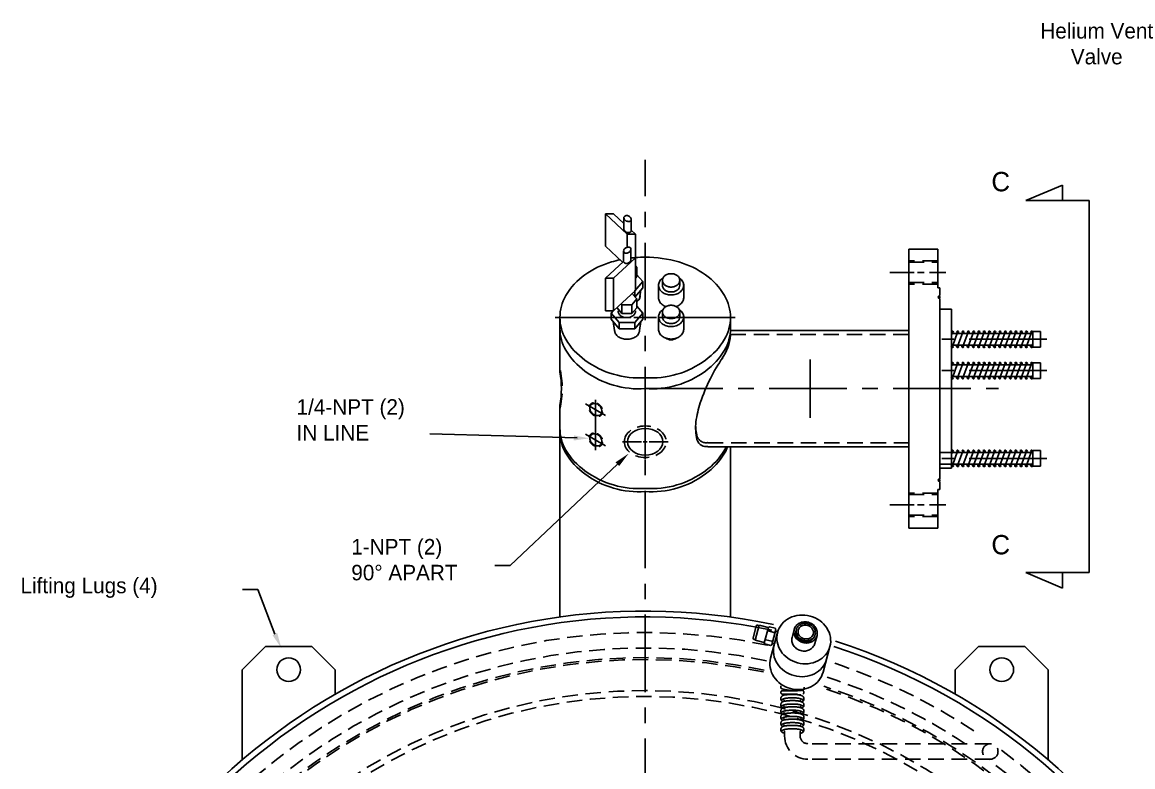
# Model space of a CAD drawing. Extents: x 3 to 138, y 0 to 89.
# Drawn here: x 12.16 to 47.98, y 58.88 to 82.9 of the extents above; entities that cross this region are included whole.
import ezdxf
from ezdxf.enums import TextEntityAlignment as Align

# ---------------------------------------------------------------- set-up
doc = ezdxf.new("R2010")
doc.units = 0
doc.header["$LTSCALE"] = 2
doc.header["$MEASUREMENT"] = 0
for name, pattern in [('CENTER', [2, 1.25, -0.25, 0.25, -0.25]), ('HIDDEN', [0.375, 0.25, -0.125]), ('PHANTOM', [2.5, 1.25, -0.25, 0.25, -0.25, 0.25, -0.25])]:
    doc.linetypes.add(name, pattern=pattern)
for name, color, linetype in [('CEN', 12, 'CENTER'), ('CUT', 10, 'PHANTOM'), ('DIM', 8, 'CONTINUOUS'), ('DWG', 13, 'CONTINUOUS'), ('HID', 6, 'HIDDEN')]:
    doc.layers.add(name, color=color, linetype=linetype)

# ---------------------------------------------------------------- blocks, each defined once
blk = doc.blocks.new('POPS1-8')
at = {"layer": 'DWG'}
for p, q in [((-0.192, 0.72), (0.192, 0.72)), ((-0.25, 0.33), (-0.25, 0.63)), ((-0.25, 0.63), (0.25, 0.63)), ((0.25, 0.33), (0.25, 0.63)), ((-0.285, 0.302), (-0.257, 0.33)), ((-0.285, 0.108), (-0.285, 0.302)), ((-0.285, 0.108), (-0.257, 0.08)), ((-0.257, 0.33), (0.257, 0.33)), ((-0.257, 0.08), (0.257, 0.08)), ((-0.2, 0), (-0.2, 0.08)), ((-0.2, 0), (0.2, 0)), ((-0.15, 0.302), (-0.178, 0.33)), ((-0.15, 0.108), (-0.178, 0.08)), ((-0.15, 0.302), (-0.122, 0.33)), ((-0.15, 0.108), (-0.15, 0.302)), ((-0.15, 0.108), (-0.122, 0.08)), ((0.15, 0.302), (0.122, 0.33)), ((0.15, 0.108), (0.122, 0.08)), ((0.15, 0.302), (0.178, 0.33)), ((0.15, 0.302), (0.15, 0.108)), ((0.15, 0.108), (0.178, 0.08)), ((0.2, 0), (0.2, 0.08)), ((0.285, 0.302), (0.257, 0.33)), ((0.285, 0.108), (0.257, 0.08)), ((0.285, 0.108), (0.285, 0.302))]:
    blk.add_line(p, q, dxfattribs=at)
for centre, start, end in [((-0.192, 0.675), 89.9998, 270.0001), ((0.192, 0.675), 270.0002, 89.9997)]:
    blk.add_arc(centre, 0.045, start, end, dxfattribs=at)
blk = doc.blocks.new('NPT1')
at = {"layer": 'CEN'}
for p, q in [((0, 0.12), (0, 0.7175)), ((-0.12, 0), (-0.7175, 0)), ((-0.06, 0), (0.06, 0)), ((0, -0.06), (0, 0.06)), ((0.12, 0), (0.7175, 0)), ((0, -0.12), (0, -0.7175))]:
    blk.add_line(p, q, dxfattribs=at)
at = {"layer": 'DWG'}
blk.add_circle((0, 0), 0.5559, dxfattribs=at)
at = {"layer": 'HID'}
blk.add_circle((0, 0), 0.6575, dxfattribs=at)
blk = doc.blocks.new('QRSPRING')
at = {"layer": 'DIM'}
for p, q in [((-2.59, 0.232), (-2.42, -0.232)), ((-2.42, 0.232), (-2.249, -0.232)), ((-2.249, 0.232), (-2.079, -0.232)), ((-2.078, 0.232), (-1.908, -0.232)), ((-1.908, 0.232), (-1.737, -0.232)), ((-1.737, 0.232), (-1.567, -0.232)), ((-1.567, 0.232), (-1.397, -0.232)), ((-1.397, 0.232), (-1.226, -0.232)), ((-1.226, 0.232), (-1.056, -0.232)), ((-1.056, 0.232), (-0.885, -0.232)), ((-0.885, 0.232), (-0.714, -0.232)), ((-0.714, 0.232), (-0.544, -0.232)), ((-0.544, 0.232), (-0.373, -0.232)), ((-0.373, 0.232), (-0.203, -0.232)), ((-0.203, 0.232), (-0.032, -0.232)), ((-0.033, 0.232), (0, 0.141)), ((-2.625, -0.138), (-2.59, -0.232))]:
    blk.add_line(p, q, dxfattribs=at)
at = {"layer": 'DWG'}
for p, q in [((-2.625, 0.225), (-2.625, -0.225)), ((0, 0.225), (0, -0.225))]:
    blk.add_line(p, q, dxfattribs=at)
for centre, start, end in [((-2.591, 0.232), 17.7713, 197.7713), ((-2.42, 0.232), 17.7713, 197.7713), ((-2.25, 0.232), 17.7713, 197.7713), ((-2.079, 0.232), 17.7713, 197.7713), ((-1.908, 0.232), 17.7713, 197.7713), ((-1.738, 0.232), 17.7713, 197.7713), ((-1.567, 0.232), 17.7713, 197.7713), ((-1.397, 0.232), 17.7713, 197.7713), ((-1.226, 0.232), 17.7713, 197.7713), ((-1.056, 0.232), 17.7713, 197.7713), ((-0.885, 0.232), 17.7713, 197.7713), ((-0.715, 0.232), 17.7713, 197.7713), ((-0.544, 0.232), 17.7713, 197.7713), ((-0.374, 0.232), 17.7713, 197.7713), ((-0.203, 0.232), 17.7713, 197.7713), ((-0.033, 0.232), 17.7713, 197.7713), ((-2.591, -0.232), 198, 18.9322), ((-2.42, -0.232), 198, 18.9322), ((-2.25, -0.232), 198, 18.9322), ((-2.079, -0.232), 198, 18.9322), ((-1.908, -0.232), 198, 18.9322), ((-1.738, -0.232), 198, 18.9322), ((-1.567, -0.232), 198, 18.9322), ((-1.397, -0.232), 198, 18.9322), ((-1.226, -0.232), 198, 18.9322), ((-1.056, -0.232), 198, 18.9322), ((-0.885, -0.232), 198, 18.9322), ((-0.715, -0.232), 198, 18.9322), ((-0.544, -0.232), 198, 18.9322), ((-0.374, -0.232), 198, 18.9322), ((-0.203, -0.232), 198, 18.9322), ((-0.033, -0.232), 198, 18.9322)]:
    blk.add_arc(centre, 0.0344, start, end, dxfattribs=at)
at = {"layer": 'HID'}
for centre, start, end in [((-2.591, 0.232), 224.0395, 258.817), ((-2.591, 0.232), 303.1787, 344.2008), ((-2.42, 0.232), 224.0395, 258.817), ((-2.42, 0.232), 303.1787, 344.2008), ((-2.25, 0.232), 224.0395, 270), ((-2.25, 0.232), 303.1787, 344.2008), ((-2.079, 0.232), 224.0395, 258.817), ((-2.079, 0.232), 303.1787, 344.2008), ((-1.908, 0.232), 224.0395, 258.817), ((-1.908, 0.232), 303.1787, 344.2008), ((-1.738, 0.232), 224.0395, 258.817), ((-1.738, 0.232), 303.1787, 344.2008), ((-1.567, 0.232), 224.0395, 258.817), ((-1.567, 0.232), 303.1787, 344.2008), ((-1.397, 0.232), 224.0395, 258.817), ((-1.397, 0.232), 303.1787, 344.2008), ((-1.226, 0.232), 224.0395, 258.817), ((-1.226, 0.232), 303.1787, 344.2008), ((-1.056, 0.232), 224.0395, 258.817), ((-1.056, 0.232), 303.1787, 344.2008), ((-0.885, 0.232), 224.0395, 258.817), ((-0.885, 0.232), 303.1787, 344.2008), ((-0.715, 0.232), 224.0395, 258.817), ((-0.715, 0.232), 303.1787, 344.2008), ((-0.544, 0.232), 224.0395, 258.817), ((-0.544, 0.232), 303.1787, 344.2008), ((-0.374, 0.232), 224.0395, 258.817), ((-0.374, 0.232), 303.1787, 344.2008), ((-0.203, 0.232), 224.0395, 258.817), ((-0.203, 0.232), 303.1787, 344.2008), ((-0.033, 0.232), 224.0395, 258.817), ((-0.033, 0.232), 303.1787, 344.2008), ((-2.591, -0.232), 128.9884, 168.7145), ((-2.591, -0.232), 44.0979, 90.3772), ((-2.42, -0.232), 128.9884, 168.7145), ((-2.42, -0.232), 44.0979, 90.3772), ((-2.25, -0.232), 128.9884, 168.7145), ((-2.25, -0.232), 44.0979, 90.3772), ((-2.079, -0.232), 128.9884, 168.7145), ((-2.079, -0.232), 44.0979, 90.3772), ((-1.908, -0.232), 128.9884, 168.7145), ((-1.908, -0.232), 44.0979, 90.3772), ((-1.738, -0.232), 128.9884, 168.7145), ((-1.738, -0.232), 44.0979, 90.3772), ((-1.567, -0.232), 128.9884, 168.7145), ((-1.567, -0.232), 44.0979, 90.3772), ((-1.397, -0.232), 128.9884, 168.7145), ((-1.397, -0.232), 44.0979, 90.3772), ((-1.226, -0.232), 128.9884, 168.7145), ((-1.226, -0.232), 44.0979, 90.3772), ((-1.056, -0.232), 128.9884, 168.7145), ((-1.056, -0.232), 44.0979, 90.3772), ((-0.885, -0.232), 128.9884, 168.7145), ((-0.885, -0.232), 44.0979, 90.3772), ((-0.715, -0.232), 128.9884, 168.7145), ((-0.715, -0.232), 44.0979, 90.3772), ((-0.544, -0.232), 128.9884, 168.7145), ((-0.544, -0.232), 44.0979, 90.3772), ((-0.374, -0.232), 128.9884, 168.7145), ((-0.374, -0.232), 44.0979, 90.3772), ((-0.203, -0.232), 128.9884, 168.7145), ((-0.203, -0.232), 44.0979, 90.3772), ((-0.033, -0.232), 128.9884, 168.7145), ((-0.033, -0.232), 44.0979, 90.3772)]:
    blk.add_arc(centre, 0.0344, start, end, dxfattribs=at)
blk = doc.blocks.new('CUT')
at = {"layer": 'CUT'}
for p, q in [((-0.1706, 0.5), (-0.0714, 0.5417)), ((-0.0714, 0.5417), (-0.0714, 0.5)), ((-0.1706, 0.5), (0, 0.5)), ((0, 0.5), (0, -0.5)), ((-0.1706, -0.5), (-0.0714, -0.5417)), ((-0.1706, -0.5), (0, -0.5)), ((-0.0714, -0.5417), (-0.0714, -0.5))]:
    blk.add_line(p, q, dxfattribs=at)

msp = doc.modelspace()

# ---------------------------------------------------------------- linework, layer by layer
at = {"layer": 'CEN'}
for p, q in [((32.253, 45.287), (32.253, 78.461)), ((40.924, 74.829), (40.145, 74.829)), ((41.032, 74.829), (41.249, 74.829)), ((41.418, 74.829), (41.954, 74.829)), ((41.733, 74.034), (41.772, 74.034)), ((41.753, 74.014), (41.753, 74.053)), ((32.617, 73.377), (31.888, 73.377)), ((45.203, 72.67), (41.825, 72.67)), ((37.579, 70.141), (37.579, 72.016)), ((45.203, 71.661), (41.825, 71.661)), ((32.253, 71.079), (43.649, 71.079)), ((32.253, 70.952), (32.253, 70.355)), ((30.324, 70.589), (30.973, 70.214)), ((30.648, 70.716), (30.648, 69.09)), ((30.324, 69.61), (30.973, 69.235)), ((45.203, 68.829), (41.825, 68.829)), ((41.733, 68.124), (41.772, 68.124)), ((41.753, 68.143), (41.753, 68.104)), ((40.924, 67.329), (40.145, 67.329)), ((41.032, 67.329), (41.249, 67.329)), ((41.418, 67.329), (41.954, 67.329))]:
    msp.add_line(p, q, dxfattribs=at)
at = {"layer": 'CEN', "extrusion": (8.81592e-17, 0.5, 0.866025)}
for p, q in [((31.792, 73.377), (29.353, 73.377)), ((32.713, 73.377), (35.153, 73.377))]:
    msp.add_line(p, q, dxfattribs=at)
at = {"layer": 'DIM'}
for p, q in [((30.059, 69.489), (25.309, 69.623)), ((31.355, 68.642), (27.902, 65.377)), ((27.902, 65.377), (27.402, 65.377)), ((19.758, 64.596), (19.258, 64.596)), ((20.307, 63.162), (19.758, 64.596))]:
    msp.add_line(p, q, dxfattribs=at)
for points in [[(29.954, 69.572), (29.949, 69.406), (30.451, 69.475)], [(31.298, 68.703), (31.412, 68.581), (31.719, 68.985)], [(20.231, 63.127), (20.383, 63.197), (20.516, 62.708)]]:
    msp.add_solid(points, dxfattribs=at)
at = {"layer": 'DWG'}
for p, q in [((30.969, 76.718), (30.969, 75.672)), ((31.676, 76.062), (30.969, 76.718)), ((31.234, 76.718), (30.969, 76.718)), ((31.567, 76.41), (31.234, 76.718)), ((31.567, 76.593), (31.567, 76.251)), ((31.801, 76.523), (31.801, 76.187)), ((31.676, 76.062), (31.676, 75.641)), ((31.941, 76.062), (31.676, 76.062)), ((31.941, 76.062), (31.8, 76.193)), ((31.941, 76.062), (31.941, 75.296)), ((31.525, 75.156), (30.969, 75.672)), ((31.941, 75.296), (31.234, 74.639)), ((31.558, 75.505), (31.558, 75.169)), ((31.792, 75.575), (31.792, 75.233)), ((31.941, 75.296), (31.792, 75.296)), ((31.941, 75.296), (31.941, 74.249)), ((40.753, 75.204), (40.753, 75.579)), ((41.693, 75.579), (40.753, 75.579)), ((41.693, 75.204), (41.693, 75.579)), ((31.558, 75.186), (30.969, 74.639)), ((31.987, 74.991), (31.941, 75.044)), ((31.941, 74.938), (31.987, 74.991)), ((31.987, 74.991), (31.987, 74.702)), ((40.753, 75.204), (40.753, 74.454)), ((41.693, 75.204), (41.693, 74.454)), ((31.234, 74.639), (30.969, 74.639)), ((30.969, 74.639), (30.969, 73.593)), ((31.234, 74.656), (31.234, 73.593)), ((31.919, 74.231), (32.173, 74.534)), ((31.941, 74.648), (31.987, 74.702)), ((32.173, 74.534), (31.987, 74.756)), ((32.173, 74.534), (32.173, 74.334)), ((32.807, 74.413), (32.807, 74.575)), ((32.807, 74.413), (32.807, 74.575)), ((33.369, 74.413), (33.369, 74.573)), ((33.369, 74.413), (33.369, 74.573)), ((31.941, 74.249), (31.234, 73.593)), ((31.987, 73.973), (31.826, 74.159)), ((31.919, 74.031), (32.173, 74.334)), ((31.919, 74.231), (31.919, 74.031)), ((32.064, 73.972), (32.115, 74.265)), ((32.682, 74.01), (32.682, 74.452)), ((32.682, 74.01), (32.682, 74.452)), ((33.494, 74.01), (33.494, 74.452)), ((40.753, 69.204), (40.753, 74.454)), ((41.693, 74.329), (41.693, 74.454)), ((41.693, 74.329), (41.753, 74.329)), ((41.753, 74.079), (41.753, 74.329)), ((31.477, 73.819), (31.504, 73.787)), ((31.826, 73.787), (31.987, 73.973)), ((31.987, 73.973), (31.987, 73.684)), ((41.753, 73.109), (41.753, 73.989)), ((31.234, 73.593), (30.969, 73.593)), ((31.222, 73.593), (31.157, 73.516)), ((31.157, 73.516), (31.157, 73.316)), ((31.157, 73.516), (31.411, 73.213)), ((31.344, 73.695), (31.344, 73.684)), ((31.344, 73.684), (31.504, 73.498)), ((31.504, 73.787), (31.504, 73.498)), ((31.504, 73.787), (31.826, 73.787)), ((31.504, 73.498), (31.826, 73.498)), ((31.826, 73.787), (31.826, 73.498)), ((31.826, 73.498), (31.987, 73.684)), ((31.919, 73.213), (32.173, 73.516)), ((32.173, 73.516), (31.987, 73.738)), ((32.173, 73.516), (32.173, 73.316)), ((32.807, 73.393), (32.807, 73.555)), ((32.807, 73.393), (32.807, 73.555)), ((33.369, 73.393), (33.369, 73.553)), ((33.369, 73.393), (33.369, 73.553)), ((42.128, 73.642), (41.753, 73.642)), ((41.753, 73.519), (41.753, 73.642)), ((41.753, 73.139), (41.753, 73.519)), ((42.128, 73.642), (42.128, 73.519)), ((42.128, 73.519), (42.128, 73.139)), ((29.503, 73.377), (29.503, 71.611)), ((31.157, 73.316), (31.411, 73.013)), ((31.267, 72.954), (31.215, 73.247)), ((31.411, 73.213), (31.411, 73.013)), ((31.411, 73.213), (31.919, 73.213)), ((31.919, 73.013), (32.173, 73.316)), ((31.919, 73.213), (31.919, 73.013)), ((32.064, 72.954), (32.115, 73.247)), ((32.682, 72.991), (32.682, 73.432)), ((32.682, 72.991), (32.682, 73.432)), ((33.494, 72.991), (33.494, 73.432)), ((33.494, 72.991), (33.494, 73.432)), ((35.003, 72.954), (35.003, 73.377)), ((41.753, 73.139), (41.753, 68.517)), ((42.128, 73.139), (42.128, 68.517)), ((31.411, 73.013), (31.919, 73.013)), ((35.003, 72.954), (40.753, 72.954)), ((44.753, 72.857), (42.128, 72.857)), ((44.753, 72.42), (44.753, 72.92)), ((44.753, 72.92), (45.003, 72.92)), ((45.003, 72.92), (45.003, 72.42)), ((44.753, 72.482), (42.128, 72.482)), ((45.003, 72.42), (44.753, 72.42)), ((44.753, 71.848), (42.128, 71.848)), ((44.753, 71.911), (45.003, 71.911)), ((44.753, 71.411), (44.753, 71.911)), ((45.003, 71.911), (45.003, 71.411)), ((44.753, 71.473), (42.128, 71.473)), ((45.003, 71.411), (44.753, 71.411)), ((29.503, 70.546), (29.503, 63.709)), ((34.271, 69.204), (40.753, 69.204)), ((35.003, 69.204), (35.003, 63.709)), ((40.753, 69.199), (40.753, 67.704)), ((41.753, 69.049), (41.753, 68.169)), ((44.753, 69.016), (41.753, 69.016)), ((44.753, 69.079), (45.003, 69.079)), ((44.753, 68.579), (44.753, 69.079)), ((45.003, 69.079), (45.003, 68.579)), ((44.753, 68.641), (41.753, 68.641)), ((42.128, 68.517), (41.753, 68.517)), ((45.003, 68.579), (44.753, 68.579)), ((41.753, 68.079), (41.753, 67.829)), ((41.693, 67.829), (41.693, 67.704)), ((41.693, 67.829), (41.753, 67.829)), ((40.753, 66.954), (40.753, 67.704)), ((41.693, 66.954), (41.693, 67.704)), ((40.753, 66.954), (40.753, 66.579)), ((41.693, 66.954), (41.693, 66.579)), ((41.693, 66.579), (40.753, 66.579)), ((36.299, 62.382), (36.522, 63.215)), ((36.991, 63.052), (37.061, 63.312)), ((37.725, 62.855), (37.795, 63.115)), ((20.003, 62.762), (19.253, 62.012)), ((21.503, 62.762), (20.003, 62.762)), ((21.503, 62.762), (22.253, 62.012)), ((37.99, 61.929), (38.213, 62.762)), ((43.003, 62.762), (42.253, 62.012)), ((43.003, 62.762), (44.503, 62.762)), ((44.503, 62.762), (45.253, 62.012)), ((19.253, 59.098), (19.253, 62.012)), ((22.253, 61.22), (22.253, 62.012)), ((42.253, 61.22), (42.253, 62.012)), ((45.253, 59.098), (45.253, 62.012))]:
    msp.add_line(p, q, dxfattribs=at)
for points in [[(31.574, 76.623, -0.133256), (31.597, 76.648, -0.106756), (31.636, 76.661, -0.082828), (31.679, 76.66, -0.071352), (31.726, 76.643, -0.071352), (31.766, 76.613, -0.082828), (31.792, 76.579, -0.106756), (31.802, 76.539, -0.133256), (31.795, 76.506, -0.133256), (31.772, 76.482, -0.106756), (31.733, 76.468, -0.082828), (31.69, 76.47, -0.071352), (31.643, 76.487, -0.071352), (31.603, 76.516, -0.082828), (31.577, 76.551, -0.106756), (31.567, 76.591, -0.133256)], [(31.785, 75.605, 0.133256), (31.762, 75.63, 0.106756), (31.723, 75.643, 0.082828), (31.68, 75.642, 0.071352), (31.633, 75.625, 0.071352), (31.593, 75.595, 0.082828), (31.567, 75.561, 0.106756), (31.557, 75.521, 0.133256), (31.564, 75.488, 0.133256), (31.587, 75.464, 0.106756), (31.626, 75.45, 0.082828), (31.669, 75.452, 0.071352), (31.716, 75.469, 0.071352), (31.756, 75.498, 0.082828), (31.782, 75.533, 0.106756), (31.792, 75.573, 0.133256)], [(33.088, 74.357, 0.07703), (33.199, 74.374, 0.086869), (33.287, 74.42, 0.105731), (33.349, 74.493, 0.124466), (33.369, 74.573, 0.124466), (33.349, 74.652, 0.105731), (33.287, 74.725, 0.086869), (33.199, 74.771, 0.07703), (33.088, 74.788, 0.07703), (32.978, 74.771, 0.086869), (32.889, 74.725, 0.105731), (32.827, 74.652, 0.124466), (32.807, 74.573, 0.124466), (32.827, 74.493, 0.105731), (32.889, 74.42, 0.086869), (32.978, 74.374, 0.07703)], [(33.088, 74.357, 0.07703), (33.199, 74.374, 0.086869), (33.287, 74.42, 0.105731), (33.349, 74.493, 0.124466), (33.369, 74.573, 0.124466), (33.349, 74.652, 0.105731), (33.287, 74.725, 0.086869), (33.199, 74.771, 0.07703), (33.088, 74.788, 0.07703), (32.978, 74.771, 0.086869), (32.889, 74.725, 0.105731), (32.827, 74.652, 0.124466), (32.807, 74.573, 0.124466), (32.827, 74.493, 0.105731), (32.889, 74.42, 0.086869), (32.978, 74.374, 0.07703)], [(33.088, 73.338, 0.07703), (33.199, 73.355, 0.086869), (33.287, 73.401, 0.105731), (33.349, 73.474, 0.124466), (33.369, 73.553, 0.124466), (33.349, 73.632, 0.105731), (33.287, 73.705, 0.086869), (33.199, 73.751, 0.07703), (33.088, 73.769, 0.07703), (32.978, 73.751, 0.086869), (32.889, 73.705, 0.105731), (32.827, 73.632, 0.124466), (32.807, 73.553, 0.124466), (32.827, 73.474, 0.105731), (32.889, 73.401, 0.086869), (32.978, 73.355, 0.07703)], [(33.088, 73.338, 0.07703), (33.199, 73.355, 0.086869), (33.287, 73.401, 0.105731), (33.349, 73.474, 0.124466), (33.369, 73.553, 0.124466), (33.349, 73.632, 0.105731), (33.287, 73.705, 0.086869), (33.199, 73.751, 0.07703), (33.088, 73.769, 0.07703), (32.978, 73.751, 0.086869), (32.889, 73.705, 0.105731), (32.827, 73.632, 0.124466), (32.807, 73.553, 0.124466), (32.827, 73.474, 0.105731), (32.889, 73.401, 0.086869), (32.978, 73.355, 0.07703)], [(30.819, 70.247, 0.126174), (30.852, 70.301, 0.105982), (30.857, 70.376, 0.086082), (30.833, 70.45, 0.075876), (30.781, 70.521, 0.075876), (30.71, 70.573, 0.086082), (30.636, 70.597, 0.105982), (30.561, 70.592, 0.126174), (30.507, 70.559, 0.126174), (30.475, 70.505, 0.105982), (30.469, 70.43, 0.086082), (30.493, 70.356, 0.075876), (30.545, 70.285, 0.075876), (30.616, 70.233, 0.086082), (30.69, 70.209, 0.105982), (30.765, 70.215, 0.126174)], [(30.819, 69.271, 0.126174), (30.852, 69.325, 0.105982), (30.857, 69.4, 0.086082), (30.833, 69.474, 0.075876), (30.781, 69.545, 0.075876), (30.71, 69.597, 0.086082), (30.636, 69.621, 0.105982), (30.561, 69.616, 0.126174), (30.507, 69.584, 0.126174), (30.475, 69.529, 0.105982), (30.469, 69.454, 0.086082), (30.493, 69.38, 0.075876), (30.545, 69.309, 0.075876), (30.616, 69.257, 0.086082), (30.69, 69.233, 0.105982), (30.765, 69.239, 0.126174)], [(38.213, 62.762, 0.109222), (38.226, 63.063, 0.102307), (38.108, 63.361, 0.09384), (37.881, 63.595, 0.088621), (37.569, 63.742, 0.088621), (37.226, 63.771, 0.09384), (36.913, 63.681, 0.102307), (36.661, 63.482, 0.109222), (36.522, 63.215, 0.109222), (36.509, 62.914, 0.102307), (36.627, 62.616, 0.09384), (36.854, 62.382, 0.088621), (37.166, 62.235, 0.088621), (37.509, 62.206, 0.09384), (37.822, 62.296, 0.102307), (38.074, 62.495, 0.109222)], [(37.795, 63.115, 0.109222), (37.801, 63.245, 0.102307), (37.749, 63.375, 0.09384), (37.651, 63.477, 0.088621), (37.515, 63.54, 0.088621), (37.366, 63.553, 0.09384), (37.23, 63.514, 0.102307), (37.121, 63.428, 0.109222), (37.061, 63.312, 0.109222), (37.055, 63.181, 0.102307), (37.106, 63.052, 0.09384), (37.205, 62.95, 0.088621), (37.34, 62.886, 0.088621), (37.489, 62.873, 0.09384), (37.625, 62.912, 0.102307), (37.735, 62.999, 0.109222)], [(37.733, 63.146, 0.109222), (37.737, 63.253, 0.102307), (37.695, 63.359, 0.09384), (37.615, 63.443, 0.088621), (37.503, 63.495, 0.088621), (37.381, 63.506, 0.09384), (37.269, 63.474, 0.102307), (37.179, 63.403, 0.109222), (37.13, 63.307, 0.109222), (37.125, 63.2, 0.102307), (37.167, 63.094, 0.09384), (37.248, 63.01, 0.088621), (37.359, 62.958, 0.088621), (37.482, 62.948, 0.09384), (37.594, 62.98, 0.102307), (37.683, 63.051, 0.109222)], [(37.673, 63.162, 0.109222), (37.677, 63.248, 0.102307), (37.643, 63.333, 0.09384), (37.578, 63.4, 0.088621), (37.489, 63.442, 0.088621), (37.391, 63.45, 0.09384), (37.301, 63.425, 0.102307), (37.23, 63.368, 0.109222), (37.19, 63.291, 0.109222), (37.186, 63.206, 0.102307), (37.22, 63.12, 0.09384), (37.285, 63.053, 0.088621), (37.374, 63.012, 0.088621), (37.472, 63.003, 0.09384), (37.561, 63.029, 0.102307), (37.633, 63.086, 0.109222)]]:
    msp.add_lwpolyline(points, format="xyb", close=True, dxfattribs=at)
for points in [[(31.798, 76.203, -0.041476), (31.801, 76.187, -0.133256), (31.795, 76.154, -0.133256), (31.773, 76.129, -0.106756), (31.734, 76.114, -0.082828), (31.691, 76.114, -0.071352), (31.643, 76.13, -0.071352), (31.602, 76.158, -0.082828), (31.575, 76.192, -0.106756), (31.564, 76.231, -0.049598), (31.564, 76.244, -0.133256)], [(31.44, 75.235, 0.018401), (31.163, 75.165, 0.082828), (30.308, 74.752, 0.106756), (29.694, 74.083, 0.133256), (29.503, 73.377, 0.133256)], [(31.558, 75.208, 0.041476), (31.555, 75.192, 0.133256), (31.562, 75.159, 0.133256), (31.584, 75.134, 0.106756), (31.622, 75.119, 0.082828), (31.665, 75.119, 0.071352), (31.713, 75.135, 0.071352), (31.754, 75.163, 0.082828), (31.781, 75.197, 0.106756), (31.793, 75.236, 0.049598), (31.792, 75.249, 0.133256)], [(35.003, 73.377, 0.133256), (34.811, 74.083, 0.106756), (34.197, 74.752, 0.082828), (33.342, 75.165, 0.071352), (32.253, 75.321, 0.020116), (31.941, 75.309, 0.082828)], [(32.826, 74.65, 0.018511), (32.801, 74.632, 0.105736), (32.711, 74.527, 0.124495), (32.682, 74.412, 0.124495), (32.711, 74.298, 0.105736), (32.801, 74.192, 0.086856), (32.928, 74.126, 0.07701), (33.088, 74.101, 0.07701)], [(32.826, 74.65, 0.018511), (32.801, 74.632, 0.105736), (32.711, 74.527, 0.124495), (32.682, 74.412, 0.124495), (32.711, 74.298, 0.105736), (32.801, 74.192, 0.086856), (32.928, 74.126, 0.07701), (33.088, 74.101, 0.07701)], [(33.088, 74.101, 0.07701), (33.248, 74.126, 0.086856), (33.375, 74.192, 0.105736), (33.465, 74.298, 0.124495), (33.494, 74.412, 0.124495), (33.465, 74.527, 0.105736), (33.375, 74.632, 0.018511), (33.35, 74.65, 0.07701)], [(33.088, 74.101, 0.07701), (33.248, 74.126, 0.086856), (33.375, 74.192, 0.105736), (33.465, 74.298, 0.124495), (33.494, 74.412, 0.124495), (33.465, 74.527, 0.105736), (33.375, 74.632, 0.018511), (33.35, 74.65, 0.07701)], [(32.807, 74.413, 0.124466), (32.827, 74.333, 0.105731), (32.889, 74.26, 0.086869), (32.978, 74.214, 0.07703), (33.088, 74.197, 0.07703)], [(32.807, 74.413, 0.124466), (32.827, 74.333, 0.105731), (32.889, 74.26, 0.086869), (32.978, 74.214, 0.07703), (33.088, 74.197, 0.07703)], [(33.088, 74.197, 0.07703), (33.199, 74.214, 0.086869), (33.287, 74.26, 0.105731), (33.349, 74.333, 0.124465), (33.369, 74.413, 0.124466)], [(33.088, 74.197, 0.07703), (33.199, 74.214, 0.086869), (33.287, 74.26, 0.105731), (33.349, 74.333, 0.124465), (33.369, 74.413, 0.124466)], [(31.987, 73.885, 0.093809), (32.064, 73.972, 0.133256), (32.091, 74.075, 0.133256)], [(32.067, 73.972, 0.019865), (32.066, 73.989, 0.052467)], [(32.682, 74.01, 0.124495), (32.711, 73.896, 0.105736), (32.801, 73.79, 0.082019), (32.921, 73.726, 0.07701)], [(32.682, 74.01, 0.124495), (32.711, 73.896, 0.105736), (32.801, 73.79, 0.082019), (32.921, 73.726, 0.07701)], [(33.256, 73.726, 0.082019), (33.375, 73.79, 0.105736), (33.465, 73.896, 0.124495), (33.494, 74.01, 0.124495)], [(33.256, 73.726, 0.082019), (33.375, 73.79, 0.105736), (33.465, 73.896, 0.124495), (33.494, 74.01, 0.124495)], [(31.378, 73.585, 0.124466), (31.398, 73.505, 0.105731), (31.46, 73.432, 0.086869), (31.548, 73.386, 0.07703), (31.659, 73.369, 0.07703)], [(31.659, 73.369, 0.07703), (31.77, 73.386, 0.086869), (31.858, 73.432, 0.105731), (31.92, 73.505, 0.124465), (31.94, 73.585, 0.124466)], [(32.826, 73.631, 0.018511), (32.801, 73.613, 0.105736), (32.711, 73.507, 0.124495), (32.682, 73.393, 0.124495), (32.711, 73.278, 0.105736), (32.801, 73.173, 0.086856), (32.928, 73.106, 0.07701), (33.088, 73.082, 0.07701)], [(32.826, 73.631, 0.018511), (32.801, 73.613, 0.105736), (32.711, 73.507, 0.124495), (32.682, 73.393, 0.124495), (32.711, 73.278, 0.105736), (32.801, 73.173, 0.086856), (32.928, 73.106, 0.07701), (33.088, 73.082, 0.07701)], [(33.088, 73.082, 0.07701), (33.248, 73.106, 0.086856), (33.375, 73.173, 0.105736), (33.465, 73.278, 0.124495), (33.494, 73.393, 0.124495), (33.465, 73.507, 0.105736), (33.375, 73.613, 0.018511), (33.35, 73.631, 0.07701)], [(33.088, 73.082, 0.07701), (33.248, 73.106, 0.086856), (33.375, 73.173, 0.105736), (33.465, 73.278, 0.124495), (33.494, 73.393, 0.124495), (33.465, 73.507, 0.105736), (33.375, 73.613, 0.018511), (33.35, 73.631, 0.07701)], [(29.503, 73.377, 0.133256), (29.694, 72.67, 0.106756), (30.308, 72.002, 0.178628), (32.253, 71.432, 0.070395)], [(32.253, 71.432, 0.178628), (34.197, 72.002, 0.106756), (34.811, 72.67, 0.133256), (35.003, 73.377, 0.132049)], [(32.807, 73.393, 0.124466), (32.827, 73.314, 0.105731), (32.889, 73.241, 0.086869), (32.978, 73.195, 0.07703), (33.088, 73.178, 0.07703)], [(32.807, 73.393, 0.124466), (32.827, 73.314, 0.105731), (32.889, 73.241, 0.086869), (32.978, 73.195, 0.07703), (33.088, 73.178, 0.07703)], [(33.088, 73.178, 0.07703), (33.199, 73.195, 0.086869), (33.287, 73.241, 0.105731), (33.349, 73.314, 0.124465), (33.369, 73.393, 0.124466)], [(33.088, 73.178, 0.07703), (33.199, 73.195, 0.086869), (33.287, 73.241, 0.105731), (33.349, 73.314, 0.124465), (33.369, 73.393, 0.124466)], [(29.503, 73.023, 0.133256), (29.694, 72.317, 0.106756), (30.308, 71.648, 0.178628), (32.253, 71.079, 0.070395)], [(31.267, 72.954, 0.133256), (31.295, 72.852, 0.106756), (31.384, 72.754, 0.082828), (31.509, 72.694, 0.071352), (31.667, 72.671, 0.071352), (31.826, 72.694, 0.082828), (31.95, 72.754, 0.106756), (32.039, 72.852, 0.133256), (32.067, 72.954, 0.133256)], [(32.067, 72.954, 0.019865), (32.066, 72.97, 0.052467)], [(32.253, 71.079, 0.178628), (34.197, 71.648, 0.106756), (34.811, 72.317, 0.133256), (35.003, 73.023, 0.132049)], [(32.682, 72.991, 0.124495), (32.711, 72.876, 0.105736), (32.801, 72.771, 0.086856), (32.928, 72.704, 0.07701), (33.088, 72.68, 0.07701)], [(32.682, 72.991, 0.124495), (32.711, 72.876, 0.105736), (32.801, 72.771, 0.086856), (32.928, 72.704, 0.07701), (33.088, 72.68, 0.07701)], [(33.088, 72.68, 0.07701), (33.248, 72.704, 0.086856), (33.375, 72.771, 0.105736), (33.465, 72.876, 0.124495), (33.494, 72.991, 0.124495)], [(33.088, 72.68, 0.07701), (33.248, 72.704, 0.086856), (33.375, 72.771, 0.105736), (33.465, 72.876, 0.124495), (33.494, 72.991, 0.124495)], [(32.913, 72.71, 0.084962), (32.99, 72.67, 0.076966), (33.088, 72.655, 0.076966), (33.187, 72.67, 0.084962), (33.263, 72.71, 0.105746)], [(32.913, 72.71, 0.084962), (32.99, 72.67, 0.076966), (33.088, 72.655, 0.076966), (33.187, 72.67, 0.084962), (33.263, 72.71, 0.105746)], [(34.752, 72.078, 0.033589), (34.355, 71.404, 0.036246)], [(34.355, 71.404, 0.036246), (34.031, 70.624, 0.048497), (33.891, 70.008, 0.091781), (33.923, 69.435, 0.219931), (34.079, 69.24, 0.168299), (34.271, 69.214, 0.091781)], [(29.503, 69.804, 0.133256), (29.694, 69.098, 0.106756), (30.308, 68.429, 0.178628), (32.253, 67.86, 0.070395)], [(29.503, 69.701, 0.133256), (29.694, 68.995, 0.106756), (30.308, 68.326, 0.178628), (32.253, 67.757, 0.070395)], [(32.253, 67.757, 0.178628), (34.197, 68.326, 0.106756), (34.811, 68.995, 0.041467), (34.911, 69.204, 0.132049)], [(32.253, 67.86, 0.178628), (34.197, 68.429, 0.106756), (34.811, 69.098, 0.021379), (34.867, 69.204, 0.132049)], [(36.991, 63.052, 0.109222), (36.985, 62.921, 0.102307), (37.037, 62.792, 0.09384), (37.135, 62.69, 0.088621), (37.27, 62.626, 0.088621), (37.42, 62.614, 0.09384), (37.556, 62.653, 0.102307), (37.665, 62.739, 0.109222), (37.725, 62.855, 0.109222)], [(37.126, 63.288, 0.019723), (37.12, 63.27, 0.109222), (37.115, 63.162, 0.102307), (37.157, 63.056, 0.09384), (37.238, 62.973, 0.088621), (37.349, 62.92, 0.088621), (37.472, 62.91, 0.09384), (37.583, 62.942, 0.102307), (37.673, 63.013, 0.109222), (37.723, 63.108, 0.109222)], [(37.723, 63.108, 0.019723), (37.727, 63.127, 0.102307)], [(36.411, 62.799, 0.109222), (36.398, 62.499, 0.102307), (36.516, 62.2, 0.09384), (36.742, 61.966, 0.088621), (37.054, 61.82, 0.088621), (37.398, 61.79, 0.09384), (37.711, 61.88, 0.102307), (37.963, 62.079, 0.109222), (38.101, 62.346, 0.109222)], [(36.299, 62.382, 0.109222), (36.286, 62.081, 0.102307), (36.404, 61.783, 0.09384), (36.63, 61.549, 0.088621), (36.943, 61.402, 0.088621), (37.286, 61.373, 0.09384), (37.599, 61.463, 0.102307), (37.851, 61.662, 0.109222), (37.99, 61.929, 0.109222)]]:
    msp.add_lwpolyline(points, format="xyb", dxfattribs=at)
for centre in [(20.753, 62.012), (43.753, 62.012)]:
    msp.add_circle(centre, 0.383, dxfattribs=at)
for centre, radius, start, end in [((41.753, 74.034), 0.045, 90, 270), ((33.443, 72.936), 1.565, 324.9734, 355.0793), ((26.525, 71.079), 3.025, 349.8583, 10.1417), ((41.753, 68.124), 0.045, 90, 270), ((32.253, 43.899), 20, 78.0691, 72.122), ((32.253, 43.899), 19.812, 78.1049, 72.1246)]:
    msp.add_arc(centre, radius, start, end, dxfattribs=at)
at = {"layer": 'HID', "color": 6, "linetype": 'HIDDEN'}
for p, q in [((41.693, 75.204), (40.753, 75.204)), ((41.693, 74.454), (40.753, 74.454)), ((41.693, 67.704), (40.753, 67.704)), ((41.693, 66.954), (40.753, 66.954))]:
    msp.add_line(p, q, dxfattribs=at)
at = {"layer": 'HID'}
for p, q in [((40.753, 75.159), (41.693, 75.159)), ((40.753, 74.499), (41.693, 74.499)), ((35.003, 72.829), (40.753, 72.829)), ((34.271, 69.329), (40.753, 69.329)), ((40.753, 67.659), (41.693, 67.659)), ((40.753, 66.999), (41.693, 66.999)), ((36.629, 61.496), (36.624, 61.426)), ((36.662, 61.331), (37.337, 61.331)), ((36.75, 61.331), (36.75, 61.356)), ((37.25, 61.331), (37.25, 61.356)), ((37.378, 61.447), (37.373, 61.377)), ((36.662, 61.225), (37.337, 61.225)), ((36.75, 61.195), (36.75, 61.225)), ((37.25, 61.19), (37.25, 61.225)), ((36.75, 60.015), (36.75, 59.873)), ((37.25, 60.015), (37.25, 59.875)), ((43.384, 59.625), (37.5, 59.625)), ((43.384, 59.123), (37.5, 59.123))]:
    msp.add_line(p, q, dxfattribs=at)
for points in [[(30.583, 70.621, 0.036123), (30.554, 70.615, 0.126174), (30.489, 70.577, 0.126174), (30.451, 70.512, 0.030119), (30.446, 70.488, 0.086082)], [(30.867, 70.435, 0.029119), (30.855, 70.461, 0.075876), (30.798, 70.538, 0.075876), (30.721, 70.595, 0.014429), (30.708, 70.601, 0.105982)], [(30.46, 70.369, 0.026619), (30.471, 70.345, 0.075876), (30.528, 70.268, 0.075876), (30.605, 70.211, 0.01785), (30.621, 70.203, 0.105982)], [(30.764, 70.189, 0.009378), (30.772, 70.191, 0.126174), (30.837, 70.229, 0.126174)], [(30.837, 70.229, 0.126174), (30.875, 70.294, 0.033508), (30.881, 70.321, 0.086082)], [(33.88, 69.871, 0.04994), (33.923, 69.56, 0.219931), (34.079, 69.365, 0.168299), (34.271, 69.339, 0.091781)], [(30.583, 69.645, 0.036123), (30.554, 69.639, 0.126174), (30.489, 69.601, 0.126174), (30.451, 69.536, 0.030119), (30.446, 69.512, 0.086082)], [(30.867, 69.459, 0.029119), (30.855, 69.486, 0.075876), (30.798, 69.562, 0.075876), (30.721, 69.619, 0.014429), (30.708, 69.625, 0.105982)], [(30.46, 69.393, 0.026619), (30.471, 69.369, 0.075876), (30.528, 69.292, 0.075876), (30.605, 69.235, 0.01785), (30.621, 69.228, 0.105982)], [(30.764, 69.213, 0.009378), (30.772, 69.215, 0.126174), (30.837, 69.254, 0.126174)], [(30.837, 69.254, 0.126174), (30.875, 69.319, 0.033508), (30.881, 69.345, 0.086082)], [(36.625, 61.429, 0.302182), (36.635, 61.411, 0.056318), (36.731, 61.376, 0.025038), (36.841, 61.355, 0.017953), (36.995, 61.339, 0.017953), (37.15, 61.335, 0.025038), (37.261, 61.341, 0.056318), (37.361, 61.363, 0.302182), (37.374, 61.38, 0.050095), (37.374, 61.383, 0.056318)], [(36.648, 61.02, -0.258622), (36.662, 61.044, -0.076455), (36.745, 61.08, -0.036632), (36.842, 61.097, -0.019991), (37.023, 61.104, -0.026706), (37.159, 61.096, -0.036632), (37.256, 61.078, -0.076455), (37.339, 61.042, -0.258622), (37.352, 61.017, -0.258622), (37.338, 60.992, -0.031333), (37.306, 60.975, -0.034104)], [(36.693, 60.979, -0.028932), (36.662, 60.995, -0.258622), (36.648, 61.02, -0.258622)], [(36.648, 60.82, -0.258622), (36.662, 60.845, -0.076455), (36.745, 60.88, -0.036632), (36.842, 60.897, -0.019991), (37.023, 60.904, -0.026706), (37.159, 60.896, -0.036632), (37.256, 60.878, -0.076455), (37.339, 60.842, -0.258622), (37.352, 60.817, -0.258622), (37.338, 60.793, -0.031333), (37.306, 60.775, -0.034104)], [(36.713, 61.189, -0.044564), (37.022, 61.215, -0.026706), (37.157, 61.207, -0.036632), (37.255, 61.189, -0.057056), (37.318, 61.165, -0.239139)], [(36.713, 60.989, -0.044564), (37.022, 61.015, -0.026706), (37.157, 61.007, -0.036632), (37.255, 60.989, -0.057056), (37.318, 60.965, -0.239139)], [(36.704, 60.775, -0.039362), (36.662, 60.796, -0.258622), (36.648, 60.82, -0.258622)], [(36.648, 60.62, -0.258622), (36.662, 60.645, -0.076455), (36.745, 60.68, -0.036632), (36.842, 60.697, -0.019991), (37.023, 60.704, -0.026706), (37.159, 60.696, -0.036632), (37.256, 60.678, -0.076455), (37.339, 60.642, -0.258622), (37.352, 60.617, -0.258622), (37.338, 60.593, -0.031333), (37.306, 60.575, -0.034104)], [(36.704, 60.575, -0.039362), (36.662, 60.596, -0.258622), (36.648, 60.62, -0.258622)], [(36.713, 60.789, -0.044564), (37.022, 60.815, -0.026706), (37.157, 60.808, -0.036632), (37.255, 60.79, -0.057056), (37.318, 60.765, -0.239139)], [(36.713, 60.589, -0.044564), (37.022, 60.616, -0.026706), (37.157, 60.608, -0.036632), (37.255, 60.59, -0.057056), (37.318, 60.565, -0.239139)], [(36.648, 60.42, -0.258622), (36.662, 60.445, -0.076455), (36.745, 60.48, -0.036632), (36.842, 60.498, -0.019991), (37.023, 60.504, -0.026706), (37.159, 60.496, -0.036632), (37.256, 60.478, -0.076455), (37.339, 60.442, -0.258622), (37.352, 60.418, -0.258622), (37.338, 60.393, -0.031333), (37.306, 60.376, -0.034104)], [(36.704, 60.375, -0.039362), (36.662, 60.396, -0.258622), (36.648, 60.42, -0.258622)], [(36.648, 60.221, -0.258622), (36.662, 60.245, -0.076455), (36.745, 60.28, -0.036632), (36.842, 60.298, -0.019991), (37.023, 60.304, -0.026706), (37.159, 60.297, -0.036632), (37.256, 60.279, -0.076455), (37.339, 60.243, -0.258622), (37.352, 60.218, -0.258622), (37.338, 60.193, -0.031333), (37.306, 60.176, -0.034104)], [(36.693, 60.18, -0.028932), (36.662, 60.196, -0.258622), (36.648, 60.221, -0.258622)], [(36.713, 60.389, -0.044564), (37.022, 60.416, -0.026706), (37.157, 60.408, -0.036632), (37.255, 60.39, -0.057056), (37.318, 60.366, -0.239139)], [(36.713, 60.19, -0.044564), (37.022, 60.216, -0.026706), (37.157, 60.208, -0.036632), (37.255, 60.19, -0.057056), (37.318, 60.166, -0.239139)], [(36.648, 60.021, -0.258622), (36.662, 60.045, -0.076455), (36.745, 60.081, -0.036632), (36.842, 60.098, -0.019991), (37.023, 60.105, -0.026706), (37.159, 60.097, -0.036632), (37.256, 60.079, -0.076455), (37.339, 60.043, -0.258622), (37.352, 60.018, -0.258622), (37.338, 59.993, -0.081338), (37.25, 59.957, -0.034104)], [(36.75, 59.961, -0.080116), (36.662, 59.996, -0.258622), (36.648, 60.021, -0.258622)]]:
    msp.add_lwpolyline(points, format="xyb", dxfattribs=at)
for radius in [17.438, 17.25]:
    msp.add_circle((32.253, 43.899), radius, dxfattribs=at)
for centre, radius, start, end in [((26.525, 71.079), 3.049, 347.5473, 12.4527), ((32.253, 43.899), 19.312, 78.2035, 53.82), ((32.253, 43.899), 18.812, 77.9895, 53.7846), ((32.253, 43.899), 18.5, 78.0455, 71.84), ((32.253, 43.899), 18.438, 78.0569, 71.8433), ((32.253, 43.899), 19.312, 56.7148, 71.8), ((32.253, 43.899), 18.812, 56.7148, 71.8242), ((36.686, 61.278), 0.058, 113.501, 246.499), ((37.314, 61.278), 0.058, 293.501, 66.499), ((36.741, 61.076), 0.114, 104.2249, 220.509), ((36.741, 60.876), 0.114, 104.2249, 220.509), ((36.708, 60.996), 0.0367, 356.8379, 77.2518), ((37.286, 60.996), 0.0367, 102.7486, 188.6278), ((37.271, 61.072), 0.104, 318.1173, 63.2254), ((37.271, 60.872), 0.104, 318.1173, 63.2254), ((36.741, 60.676), 0.114, 104.2249, 220.509), ((36.741, 60.477), 0.114, 104.2249, 220.509), ((36.708, 60.796), 0.0367, 335.2501, 77.2518), ((36.708, 60.597), 0.0367, 335.2501, 77.2518), ((37.286, 60.796), 0.0367, 102.7486, 200.6409), ((37.286, 60.597), 0.0367, 102.7486, 200.6409), ((37.271, 60.672), 0.104, 318.1173, 63.2254), ((37.271, 60.472), 0.104, 318.1173, 63.2254), ((36.741, 60.277), 0.114, 104.2249, 220.509), ((36.741, 60.077), 0.114, 104.2249, 220.509), ((36.708, 60.397), 0.0367, 335.2501, 77.2518), ((36.708, 60.197), 0.0367, 356.8379, 77.2518), ((37.286, 60.397), 0.0367, 102.7486, 200.6409), ((37.286, 60.197), 0.0367, 102.7486, 188.6278), ((37.271, 60.272), 0.104, 318.1173, 63.2254), ((36.717, 59.997), 0.0367, 28.8986, 77.2518), ((37.5, 59.873), 0.75, 180, 270), ((37.282, 59.997), 0.0367, 102.7486, 151.105), ((37.5, 59.875), 0.25, 180, 270), ((37.271, 60.073), 0.104, 318.1173, 63.2254), ((43.384, 59.373), 0.25, 90, 270), ((43.384, 59.373), 0.25, 270, 90)]:
    msp.add_arc(centre, radius, start, end, dxfattribs=at)

# ---------------------------------------------------------------- block references
at = {"layer": 'CEN', "rotation": 75.00000000000001}
msp.add_blockref('POPS1-8', (36.477, 63.044), dxfattribs=at)
at = {"layer": 'DWG'}
for name, p, xscale, yscale, zscale in [('CUT', (46.574, 71.145), 12, 12, 12), ('NPT1', (32.253, 69.365), -1.026607299110481, -0.7754118009458892, 1.026607299110481)]:
    msp.add_blockref(name, p, dxfattribs=dict(at, xscale=xscale, yscale=yscale, zscale=zscale))
at = {"layer": 'DWG', "xscale": -1}
for p in [(42.128, 72.67), (42.128, 71.661), (42.128, 68.829)]:
    msp.add_blockref('QRSPRING', p, dxfattribs=at)

# ---------------------------------------------------------------- texts
at = {"layer": 'CUT'}
for p in [(43.721, 77.445), (43.721, 65.732)]:
    msp.add_text('C', height=0.625, dxfattribs=at).set_placement(p, align=Align.CENTER)
at = {"layer": 'DIM'}
for s, p in [('Helium Vent', (46.818, 82.374)), ('Valve', (46.818, 81.541))]:
    msp.add_text(s, height=0.5, dxfattribs=at).set_placement(p, align=Align.CENTER)
for s, p in [('1/4-NPT (2)', (21.007, 70.238)), ('IN LINE', (21.007, 69.405)), ('1-NPT (2)', (22.772, 65.728)), ('90%%D APART', (22.772, 64.895)), ('Lifting Lugs (4)', (12.102, 64.478))]:
    msp.add_text(s, height=0.5, dxfattribs=at).set_placement(p)

doc.saveas('drawing.dxf')
